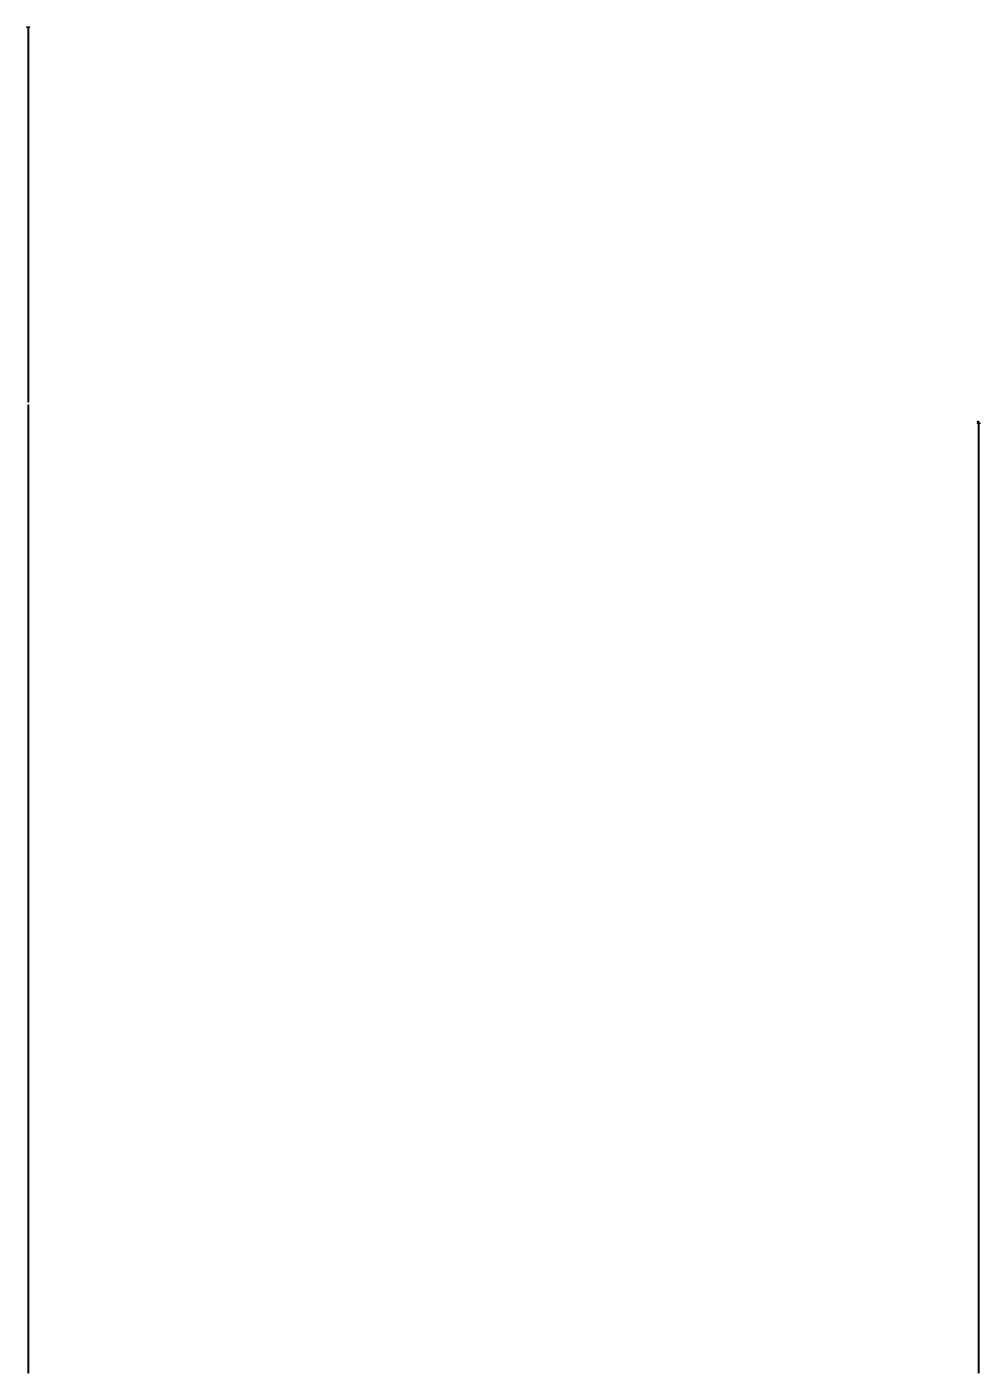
# Model space of a CAD drawing. Header units: millimetres. Extents: x -28.9 to 6.3, y -25.1 to 24.6.
import ezdxf

# ---------------------------------------------------------------- set-up
doc = ezdxf.new("R2010")
doc.units = ezdxf.units.MM

msp = doc.modelspace()

# ---------------------------------------------------------------- linework, layer by layer
for points in [[(-28.857, 10.7), (-28.857, 24.539962), (-28.897, 24.539962), (-28.897, 24.559962), (-28.797, 24.559962), (-28.797, 24.539962), (-28.837, 24.539962), (-28.837, 10.7)], [(-28.857, -25.15), (-28.857, 10.6), (-28.837, 10.6), (-28.837, -25.15)], [(6.222502, 9.944237), (6.222502, 9.96383), (6.203, 9.96383), (6.203, 9.98383), (6.222502, 9.98383), (6.222502, 10.003424), (6.242502, 10.003424), (6.242502, 9.98383), (6.262005, 9.98383), (6.262005, 9.96383), (6.242502, 9.96383), (6.242502, 9.944237)], [(6.203, 9.91355), (6.203, 9.93355), (6.303, 9.93355), (6.303, 9.91355)], [(6.243, -25.15), (6.243, 9.902863), (6.263, 9.902863), (6.263, -25.15)]]:
    msp.add_lwpolyline(points, close=True)

doc.saveas('drawing.dxf')
